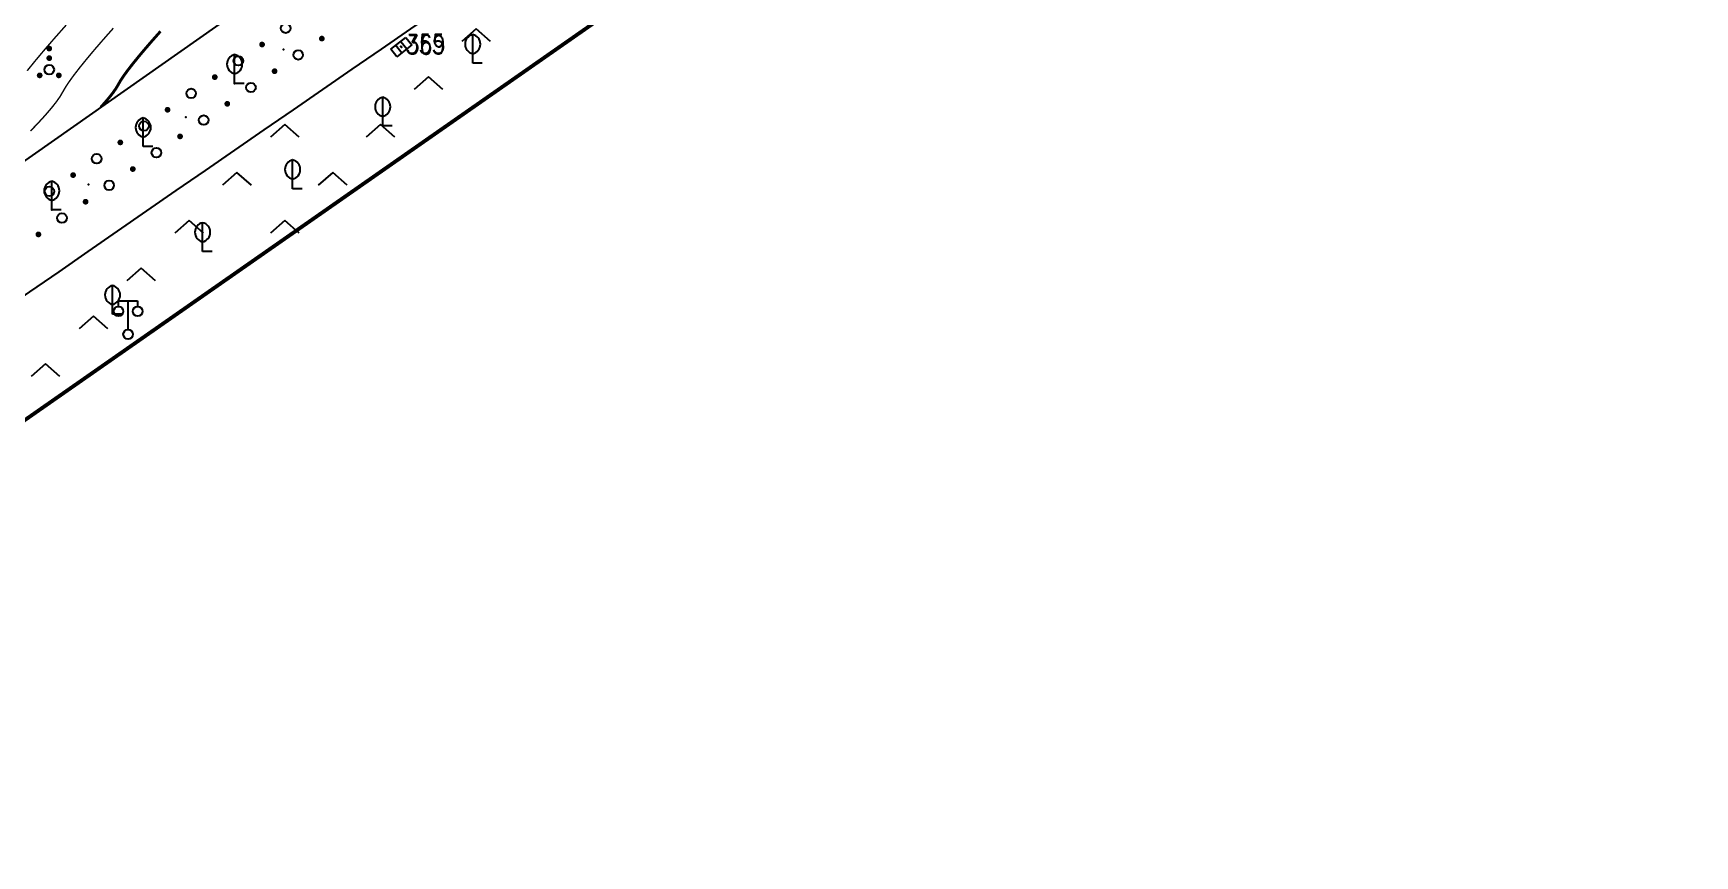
# Model space of a CAD drawing. Extents: x 1196 to 2163, y 619 to 1882.
# Drawn here: x 2022.6 to 2109.5, y 857.1 to 900.1 of the extents above; entities that cross this region are included whole.
import ezdxf

# ---------------------------------------------------------------- set-up
doc = ezdxf.new("R2010")
doc.units = 0
doc.header["$LTSCALE"] = 0.5
doc.header["$PDSIZE"] = 0.2
doc.layers.get('0').update_dxf_attribs({"linetype": 'CONTINUOUS'})
for name, color, linetype in [('DGX', 2, 'CONTINUOUS'), ('DLDW', 11, 'CONTINUOUS'), ('DLSS', 4, 'CONTINUOUS'), ('GXYZ', 2, 'CONTINUOUS'), ('ZBTZ', 3, 'CONTINUOUS'), ('ZDH', 1, 'CONTINUOUS')]:
    doc.layers.add(name, color=color, linetype=linetype)
doc.styles.add('HZ', font='rs.shx', dxfattribs={"width": 0.8, "bigfont": 'hztxt.shx'})
doc.linetypes.add('1161', pattern='A,0,[149,AAA.SHX,S=0.15,R=0,X=0,Y=0],-1.6', length=1.6)

# ---------------------------------------------------------------- blocks, each defined once
blk = doc.blocks.new('gc253')
at = {"const_width": 0.3}
blk.add_lwpolyline([(-0.15, 0, 1), (0.15, 0, 1)], format="xyb", close=True, dxfattribs=at)
blk = doc.blocks.new('gc170')
at = {"linetype": 'Continuous'}
blk.add_circle((0, 0), 0.5, dxfattribs=at)
blk = doc.blocks.new('gc143')
for p, q in [((0, 0), (0, 3)), ((1, 0), (0, 0))]:
    blk.add_line(p, q)
for centre, start, end in [((0.225, 2), 102.68038, 257.31962), ((-0.225, 2), 282.68038, 77.31962)]:
    blk.add_arc(centre, 1.025, start, end)
blk = doc.blocks.new('gc097')
for p, q in [((-1, 2.9), (-1, 3.5)), ((-1, 3.5), (1, 3.5)), ((0, 0.5), (0, 3.5)), ((1, 3.5), (1, 2.9))]:
    blk.add_line(p, q)
for centre in [(-1, 2.4), (1, 2.4), (0, 0)]:
    blk.add_circle(centre, 0.5)
blk = doc.blocks.new('gc160')
at = {"const_width": 0.3}
for points in [[(-0.15, 2.2, 1), (0.15, 2.2, 1)], [(-0.15, 1.2, 1), (0.15, 1.2, 1)], [(-1.15, -0.6, 1), (-0.85, -0.6, 1)], [(0.85, -0.6, 1), (1.15, -0.6, 1)]]:
    blk.add_lwpolyline(points, format="xyb", close=True, dxfattribs=at)
blk.add_circle((0, 0), 0.5)
blk = doc.blocks.new('gc211')
for p, q in [((0, 0), (-1.5, -1.32)), ((1.5, -1.32), (0, 0))]:
    blk.add_line(p, q)
blk = doc.blocks.new('gc041')
for p, q in [((-1, 0.5), (1, 0.5)), ((-1, -0.5), (-1, 0.5)), ((-0.33, 0.5), (-0.33, -0.5)), ((0.33, 0.5), (0.33, -0.5)), ((1, 0.5), (1, -0.5)), ((1, -0.5), (-1, -0.5))]:
    blk.add_line(p, q)

msp = doc.modelspace()

# ---------------------------------------------------------------- linework, layer by layer
at = {"linetype": 'Continuous'}
for p in [(2035.708, 899.215), (2033.155, 897.449), (2030.611, 895.689), (2025.515, 892.163), (2023.599, 890.838)]:
    msp.add_point(p, dxfattribs=at)
at = {"layer": 'DGX', "linetype": 'Continuous', "const_width": 0.075}
for points in [[(2022.314, 898.106), (2022.729, 898.619), (2023.207, 899.187), (2023.747, 899.811), (2024.349, 900.492)], [(2022.485, 894.957), (2022.905, 895.395), (2023.27, 895.795), (2023.579, 896.155), (2023.833, 896.476), (2024.032, 896.758), (2024.175, 897.001), (2024.318, 897.249), (2024.514, 897.545), (2024.763, 897.888), (2025.067, 898.28), (2025.424, 898.72), (2025.834, 899.209), (2026.298, 899.745), (2026.816, 900.33)]]:
    msp.add_lwpolyline(points, dxfattribs=at)
at = {"layer": 'DGX', "color": 3, "linetype": 'Continuous', "const_width": 0.15}
msp.add_lwpolyline([(2026.163, 896.208), (2026.317, 896.376), (2026.576, 896.677), (2026.788, 896.946), (2026.954, 897.182), (2027.074, 897.385), (2027.193, 897.592), (2027.357, 897.839), (2027.566, 898.127), (2027.82, 898.454), (2028.118, 898.822), (2028.461, 899.231), (2028.849, 899.679), (2029.282, 900.168)], dxfattribs=at)
at = {"layer": 'DLSS', "linetype": 'Continuous', "const_width": 0.2, "flags": 128}
msp.add_lwpolyline([(1872.958, 775.753), (2152.332, 970.645)], dxfattribs=at)
at = {"layer": 'ZBTZ', "linetype": '1161', "flags": 128}
msp.add_lwpolyline([(2121.821, 1026.507), (2151.194, 995.675), (2151.424, 993.355), (2151.527, 990.431), (2151.527, 989.009), (2151.38, 988.341), (2150.996, 986.928), (2150.016, 985.07), (2148.287, 982.5), (2146.192, 980.091), (2145.702, 979.784), (2096.331, 944.91), (2043.545, 908.403), (1945.968, 839.941), (1866.414, 784.936), (1843.996, 770.506), (1793.749, 739.613), (1787.354, 736.359), (1781.603, 733.161), (1764.838, 723.953), (1752.604, 717.55), (1721.548, 702.099), (1708.189, 695.666), (1705.968, 707.374), (1715.254, 709.135), (1713.327, 719.292), (1713.392, 719.887), (1741.417, 727.61), (1760.938, 734.886), (1799.048, 751.941), (1804.235, 754.505), (1825.475, 766.531), (1841.906, 776.797), (1864.563, 793.153), (1992.85, 882.756), (2000.005, 888.797), (2003.78, 892.557), (2012.651, 902.658), (2015.541, 906.339), (2020.91, 915.004), (2025.381, 925.024), (2030.022, 940.676), (2031.48, 947.697), (2032.666, 959.123), (2038.74, 959.046), (2038.789, 969.113), (2032.715, 969.19), (2030.804, 1037.782), (2029.784, 1088.816), (2027.963, 1095.294), (2025.312, 1099.929), (2022.408, 1105.058), (2019.025, 1109.612), (2017.022, 1111.917), (2001.137, 1128.319), (1942.65, 1190.714), (1941.547, 1191.886), (1941.019, 1193.1), (1940.907, 1193.976), (1940.931, 1194.876), (1941.083, 1195.878), (1941.439, 1197.02), (1942.053, 1198.131), (1942.56, 1198.768), (1943.296, 1199.492), (1944.461, 1200.393), (1945.459, 1200.713), (1947.057, 1201.057), (1949.303, 1201.034), (1953.928, 1200.94), (1955.831, 1200.742), (2121.117, 1027.246)], close=True, dxfattribs=at)
at = {"layer": 'ZBTZ', "linetype": 'Continuous', "flags": 128}
msp.add_lwpolyline([(1872.958, 775.753), (2152.332, 970.645), (2149.189, 974.895), (2149.189, 974.895), (2099.773, 939.99, -0.002407), (2052.876, 907.518, -0.000008), (2047.904, 904.11, 0.000043), (2046.94, 903.45, 0.005433), (1949.469, 835.063, -0.007658)], format="xyb", dxfattribs=at)
at = {"layer": 'ZDH', "linetype": 'Continuous'}
for p in [(2041.839, 899.378, 7.455), (2041.839, 899.378, 7.455), (2041.871, 899.342, 7.448), (2041.871, 899.342, 7.448)]:
    msp.add_point(p, dxfattribs=at)

# ---------------------------------------------------------------- block references
at = {"layer": 'DLDW', "linetype": 'Continuous', "xscale": 0.5, "yscale": 0.5}
msp.add_blockref('gc097', (2027.588, 884.34, 11.776), dxfattribs=at)
at = {"layer": 'GXYZ', "linetype": 'Continuous', "xscale": 0.5, "yscale": 0.5, "zscale": 0.5, "rotation": 38.2535160736395}
msp.add_blockref('gc041', (2041.871, 899.342, 7.448), dxfattribs=at)
at = {"layer": 'ZBTZ', "linetype": 'Continuous', "xscale": 0.5, "yscale": 0.5}
for name, p, rotation in [('gc170', (2035.824, 900.328, 15.844), 214.5457223205398), ('gc253', (2034.589, 899.477, 15.844), 214.5613967418686), ('gc253', (2037.712, 899.786, 15.844), 34.53267815610093), ('gc170', (2033.354, 898.626, 15.844), 214.5770711631974), ('gc170', (2036.477, 898.936, 15.844), 34.54835691324764), ('gc253', (2032.119, 897.774, 15.844), 214.5927455845262), ('gc253', (2035.241, 898.085, 15.844), 34.56403567039438), ('gc170', (2030.884, 896.922, 15.844), 214.608420005855), ('gc170', (2034.006, 897.234, 15.844), 34.57971442754111), ('gc253', (2029.65, 896.07, 15.844), 214.6240944271838), ('gc253', (2032.771, 896.382, 15.844), 34.59539318468779), ('gc170', (2028.416, 895.218, 15.844), 214.6397688485126), ('gc170', (2031.537, 895.53, 15.844), 34.61107194183452), ('gc253', (2027.182, 894.365, 15.844), 214.6554432698414), ('gc253', (2030.302, 894.678, 15.844), 34.62675069898125), ('gc170', (2025.948, 893.512, 15.844), 214.6711176911702), ('gc170', (2029.068, 893.826, 15.844), 34.64242945612797), ('gc253', (2024.714, 892.658, 15.844), 214.6867921124989), ('gc253', (2027.834, 892.973, 15.844), 34.65810821327469), ('gc170', (2023.481, 891.805, 15.844), 214.7024665338278), ('gc170', (2026.6, 892.12, 15.844), 34.67378697042142), ('gc253', (2025.367, 891.266, 15.844), 34.68946572756813), ('gc170', (2024.134, 890.412, 15.844), 34.70514448471486), ('gc253', (2022.901, 889.558, 15.844), 34.72082324186159)]:
    msp.add_blockref(name, p, dxfattribs=dict(at, rotation=rotation))
for name, p in [('gc211', (2045.778, 900.292)), ('gc143', (2045.597, 898.5, 12.276)), ('gc160', (2023.468, 898.166)), ('gc143', (2033.155, 897.449)), ('gc211', (2043.278, 897.792)), ('gc143', (2040.892, 895.223, 12.276)), ('gc143', (2028.377, 894.143)), ('gc211', (2035.778, 895.292)), ('gc211', (2040.778, 895.292)), ('gc143', (2036.186, 891.947, 12.276)), ('gc211', (2033.278, 892.792)), ('gc211', (2038.278, 892.792)), ('gc143', (2023.599, 890.838)), ('gc211', (2030.778, 890.292)), ('gc143', (2031.481, 888.67, 12.276)), ('gc211', (2035.778, 890.292)), ('gc211', (2028.278, 887.792)), ('gc143', (2026.775, 885.394, 12.276)), ('gc211', (2025.778, 885.292)), ('gc211', (2023.278, 882.792))]:
    msp.add_blockref(name, p, dxfattribs=at)

# ---------------------------------------------------------------- texts
at = {"layer": 'ZDH', "linetype": 'Continuous', "style": 'HZ', "width": 0.8}
for s, p in [('355', (2042.089, 899.003, 7.455)), ('355', (2042.089, 899.003, 7.455)), ('369', (2042.121, 898.967, 7.448)), ('369', (2042.121, 898.967, 7.448))]:
    msp.add_text(s, height=1, dxfattribs=at).set_placement(p)

doc.saveas('drawing.dxf')
